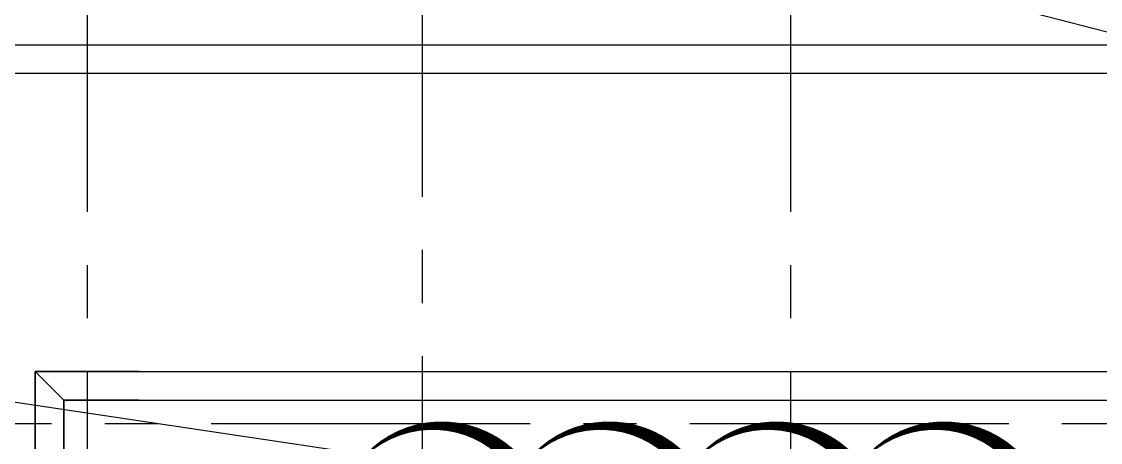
# Model space of a CAD drawing. Extents: x 296441 to 853063, y 459050 to 1117990.
# Drawn here: x 608307 to 614748, y 662057 to 664570 of the extents above; entities that cross this region are included whole.
import ezdxf

# ---------------------------------------------------------------- set-up
doc = ezdxf.new("R2010")
doc.units = 0
doc.header["$LTSCALE"] = 1000
doc.linetypes.add('14-GRID$0$CENTER2', pattern=[28.575, 19.05, -3.175, 3.175, -3.175])
for name, color, linetype in [('14-GRID$0$G-GRID', 9, '14-GRID$0$CENTER2'), ('20-PLAN-FL02-P$0$A-OVLK', 140, 'Continuous'), ('G-FL02$0$A-OVLK', 140, 'Continuous'), ('G1-FL02$0$A-OVLK', 140, 'Continuous')]:
    doc.layers.add(name, color=color, linetype=linetype)
doc.layers.add('疑问', color=1, linetype='Continuous', plot=False)

# ---------------------------------------------------------------- blocks, each defined once
blk = doc.blocks.new('G1二层')
at = {"layer": 'G1-FL02$0$A-OVLK', "extrusion": (8.34702e-21, 4.5439e-05, 1)}
for p, q in [((745198.3, 336415.4), (745198.3, 339245.4)), ((745818.3, 339245.4), (745198.3, 339245.4)), ((745198.3, 339245.4), (745368.3, 339075.4)), ((745818.3, 339245.4), (752229, 339245.4)), ((745368.3, 336415.4), (745368.3, 339075.4)), ((745818.3, 339075.4), (745368.3, 339075.4)), ((745818.3, 339075.4), (752238.3, 339075.4))]:
    blk.add_line(p, q, dxfattribs=at)

msp = doc.modelspace()

# ---------------------------------------------------------------- linework, layer by layer
at = {"layer": '14-GRID$0$G-GRID', "color": 8, "ltscale": 0.1}
for p, q in [((610698.5, 671143.2, 0), (610698.5, 638384.8, 0)), ((608698.5, 671053.2), (608698.5, 638294.8)), ((612898.5, 671053.2), (612898.5, 638294.8)), ((595151, 662169.5), (674432.5, 662169.5))]:
    msp.add_line(p, q, dxfattribs=at)
at = {"layer": '20-PLAN-FL02-P$0$A-OVLK'}
for p, q in [((615228.5, 664429.5), (605759.2, 664429.5)), ((615058.5, 664259.5), (605699.2, 664259.5))]:
    msp.add_line(p, q, dxfattribs=at)
at = {"layer": 'G-FL02$0$A-OVLK'}
for p, q in [((608388.5, 662479.5), (608388.5, 659649.5)), ((608388.5, 662479.5), (615419.2, 662479.5)), ((608558.5, 662309.5), (608558.5, 659649.5)), ((608558.5, 662309.5), (615428.5, 662309.5))]:
    msp.add_line(p, q, dxfattribs=at)
at = {"layer": '疑问', "color": 2}
for points in [[(621542.9, 662771.1), (575660.9, 674563.7), (565988.7, 674563.7)], [(610362.4, 661982.8), (574360.8, 667363.5), (564688.7, 667363.5)]]:
    msp.add_lwpolyline(points, dxfattribs=at)
at = {"layer": '疑问', "color": 2, "ltscale": 5000}
msp.add_lwpolyline([(610288.5, 661895.9, 0, 100, -0.520567), (611288.5, 661895.9, 0, 100, -0.520567), (612288.5, 661895.9, 0, 100, -0.520567), (613288.5, 661895.9, 0, 100, -0.520567), (614288.5, 661895.9, 0, 100, -0.520567), (614808.7, 661416.1, 0, 100, -0.520567), (614808.7, 660416.1, 0, 100, -0.520567), (613910, 660314.7, 0, 100, -0.520567), (612910, 660314.7, 0, 100, -0.520567), (611910, 660314.7, 0, 100, -0.520567), (610910, 660314.7, 0, 100, -0.520567), (610288.5, 660693.2, 0, 100, -0.520567)], format="xyseb", close=True, dxfattribs=at)

# ---------------------------------------------------------------- block references
msp.add_blockref('G1二层', (-136809.8, 323234.1, 0))

doc.saveas('drawing.dxf')
